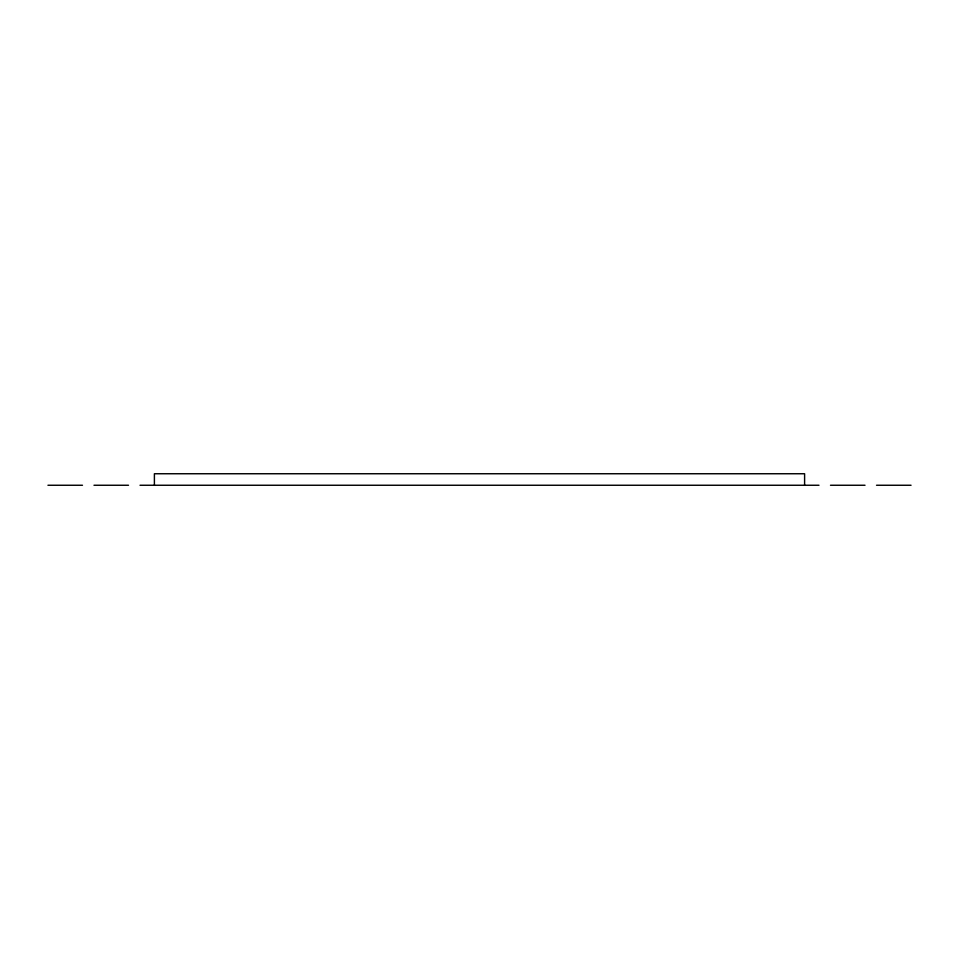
<?xml version="1.0" encoding="UTF-8"?>
<svg xmlns="http://www.w3.org/2000/svg" width="959" height="959" viewBox="0 0 959 959"><rect width="100%" height="100%" fill="white"/><g stroke="black" fill="none" stroke-linecap="round" stroke-linejoin="round"><path stroke-width="1.44" d="M47.95 485.254L82.474 485.254M93.982 485.254L128.506 485.254M140.014 485.254L818.986 485.254M830.494 485.254L865.018 485.254M876.526 485.254L911.05 485.254M804.601 485.254L804.601 473.746L154.399 473.746L154.399 485.254"/></g></svg>
